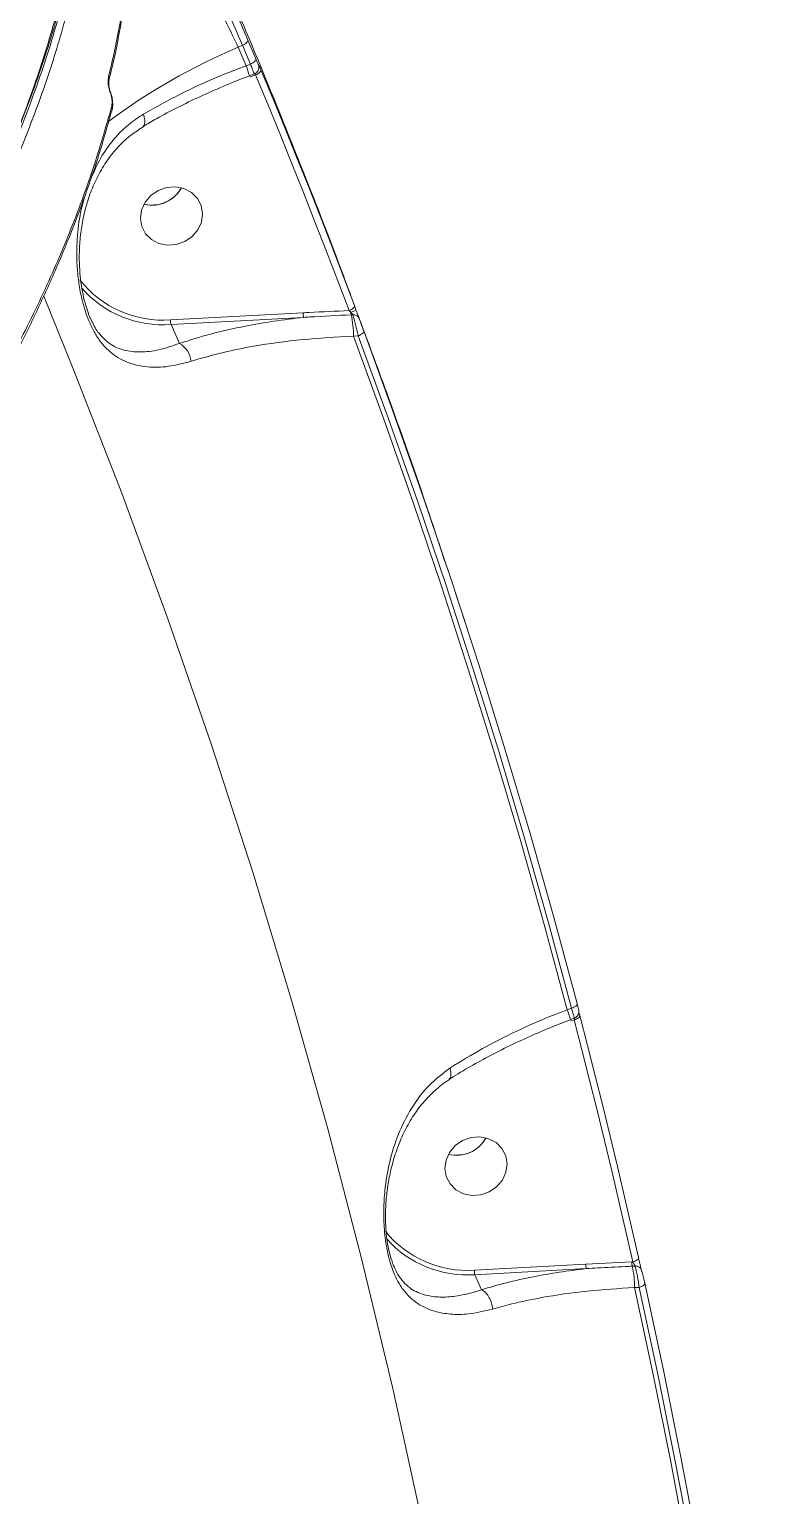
# Model space of a CAD drawing. Header units: millimetres. Extents: x -8607 to 7621, y -5747 to 4382.
# Drawn here: x 5986.6 to 6091.5, y 145.5 to 355 of the extents above; entities that cross this region are included whole.
import ezdxf

# ---------------------------------------------------------------- set-up
doc = ezdxf.new("R2010")
doc.units = ezdxf.units.MM
doc.layers.add('DIKOM_ОБЪЕКТ', color=7, linetype='Continuous')

msp = doc.modelspace()

# ---------------------------------------------------------------- linework, layer by layer
at = {"layer": 'DIKOM_ОБЪЕКТ', "color": 7, "linetype": 'Continuous', "lineweight": 15}
for p, q in [((6017.056, 352.744), (6016.463, 352.454)), ((6017.576, 349.817), (6018.195, 350.048)), ((6018.045, 348.399), (6018.756, 348.665)), ((6018.045, 348.399), (6018.047, 348.401)), ((6018.924, 348.506), (6018.09, 348.195)), ((5998.18, 346.132), (5998.178, 346.138)), ((5998.42, 343.381), (5998.409, 343.344)), ((6002.888, 341.207), (6002.909, 341.221)), ((6006.786, 313.504), (6025.717, 314.525)), ((6032.809, 314.253), (6032.582, 314.241)), ((6025.794, 313.876), (6006.863, 312.856)), ((6008.053, 310.15), (6006.863, 312.856)), ((6033.59, 311.221), (6032.9, 311.184)), ((6048.79, 270.475), (6047.475, 274.448)), ((6063.431, 214.963), (6064.05, 215.194)), ((6063.899, 213.545), (6064.448, 213.75)), ((6063.899, 213.545), (6063.901, 213.547)), ((6064.422, 213.519), (6063.944, 213.34)), ((6050.172, 177.759), (6066.097, 178.617)), ((6066.097, 178.617), (6072.656, 178.932)), ((6072.656, 178.932), (6072.79, 178.939)), ((6073.122, 178.342), (6072.719, 178.321)), ((6066.175, 177.969), (6050.249, 177.111)), ((6051.192, 174.965), (6050.249, 177.111)), ((6073.703, 175.3), (6073.038, 175.264))]:
    msp.add_line(p, q, dxfattribs=at)
at = {"layer": 'DIKOM_ОБЪЕКТ', "color": 7, "linetype": 'Continuous', "lineweight": 15, "flags": 128}
for points in [[(6016.463, 352.454), (6016.602, 352.124), (6016.742, 351.795), (6016.881, 351.465), (6017.02, 351.136), (6017.16, 350.806), (6017.299, 350.476), (6017.437, 350.147), (6017.576, 349.817)], [(6017.056, 352.744), (6017.228, 352.825), (6017.388, 352.917), (6017.53, 353.016), (6017.648, 353.119), (6017.739, 353.221), (6017.799, 353.319), (6017.826, 353.41), (6017.819, 353.49)], [(6018.195, 350.048), (6018.053, 350.385), (6017.911, 350.722), (6017.769, 351.059), (6017.626, 351.396), (6017.484, 351.733), (6017.342, 352.07), (6017.199, 352.407), (6017.056, 352.744)], [(6017.819, 353.49), (6017.962, 353.153), (6018.105, 352.816), (6018.248, 352.479), (6018.39, 352.142), (6018.532, 351.804), (6018.675, 351.467), (6018.817, 351.13), (6018.959, 350.792)], [(6018.195, 350.048), (6018.367, 350.129), (6018.527, 350.22), (6018.669, 350.319), (6018.787, 350.421), (6018.878, 350.523), (6018.939, 350.621), (6018.966, 350.712), (6018.959, 350.792)], [(6018.924, 348.506), (6019.097, 348.587), (6019.257, 348.678), (6019.4, 348.777), (6019.518, 348.88), (6019.609, 348.982), (6019.669, 349.08), (6019.696, 349.171), (6019.688, 349.251)], [(6032.276, 314.839), (6030.673, 319.074), (6029.051, 323.301), (6027.41, 327.521), (6025.75, 331.733), (6024.072, 335.938), (6022.374, 340.135), (6020.658, 344.325), (6018.924, 348.506)], [(6019.688, 349.251), (6021.424, 345.066), (6023.141, 340.873), (6024.84, 336.672), (6026.52, 332.464), (6028.181, 328.248), (6029.823, 324.025), (6031.447, 319.794), (6033.051, 315.556)], [(6002.909, 341.221), (6002.988, 341.296), (6003.09, 341.495), (6003.134, 341.767), (6003.117, 342.102), (6003.041, 342.486), (6002.908, 342.904)], [(6007.608, 324.268), (6008.815, 324.692), (6009.869, 325.413), (6010.684, 326.371), (6011.194, 327.489), (6011.357, 328.677), (6011.16, 329.838), (6010.62, 330.878), (6009.78, 331.713), (6008.708, 332.276), (6007.49, 332.52), (6006.227, 332.426), (6005.019, 332.002), (6003.965, 331.282), (6003.15, 330.324), (6002.641, 329.205), (6002.477, 328.018), (6002.674, 326.857), (6003.214, 325.816), (6004.054, 324.981), (6005.127, 324.419), (6006.344, 324.174), (6007.608, 324.268)], [(6005.089, 329.997), (6003.825, 329.903), (6002.981, 330.035)], [(6059.724, 27.468), (6059.646, 28.321), (6057.722, 47.455), (6055.432, 66.53), (6052.778, 85.542), (6049.759, 104.484), (6046.378, 123.35), (6042.635, 142.134), (6038.531, 160.83), (6034.068, 179.432), (6029.248, 197.934), (6024.071, 216.33), (6018.539, 234.614), (6012.654, 252.781), (6006.418, 270.824), (5999.834, 288.739), (5992.902, 306.519), (5988.669, 316.897)], [(6032.276, 314.839), (6032.451, 314.915), (6032.613, 315.001), (6032.758, 315.095), (6032.878, 315.193), (6032.971, 315.292), (6033.032, 315.388), (6033.059, 315.477), (6033.051, 315.556)], [(6032.9, 311.184), (6037.236, 299.337), (6041.424, 287.436), (6045.465, 275.481), (6049.357, 263.474), (6053.1, 251.418), (6056.694, 239.312), (6060.137, 227.16), (6063.431, 214.963)], [(6033.59, 311.221), (6033.765, 311.296), (6033.927, 311.382), (6034.071, 311.475), (6034.192, 311.572), (6034.284, 311.67), (6034.346, 311.766), (6034.374, 311.854), (6034.367, 311.934)], [(6064.05, 215.194), (6060.764, 227.367), (6057.327, 239.494), (6053.741, 251.575), (6050.006, 263.607), (6046.124, 275.589), (6042.093, 287.52), (6037.915, 299.398), (6033.59, 311.221)], [(6034.367, 311.934), (6038.695, 300.1), (6042.877, 288.213), (6046.911, 276.272), (6050.797, 264.28), (6054.535, 252.238), (6058.123, 240.147), (6061.563, 228.01), (6064.852, 215.827)], [(6064.05, 215.194), (6064.23, 215.254), (6064.397, 215.325), (6064.545, 215.405), (6064.669, 215.49), (6064.765, 215.578), (6064.829, 215.666), (6064.858, 215.75), (6064.852, 215.827)], [(6064.422, 213.519), (6064.602, 213.579), (6064.77, 213.65), (6064.918, 213.729), (6065.043, 213.815), (6065.139, 213.903), (6065.202, 213.991), (6065.231, 214.075), (6065.224, 214.152)], [(6065.224, 214.152), (6066.336, 209.844), (6067.43, 205.531), (6068.505, 201.212), (6069.561, 196.889), (6070.599, 192.56), (6071.617, 188.226), (6072.617, 183.887), (6073.599, 179.544)], [(6072.79, 178.939), (6071.809, 183.279), (6070.81, 187.614), (6069.792, 191.945), (6068.756, 196.27), (6067.7, 200.59), (6066.626, 204.905), (6065.534, 209.215), (6064.422, 213.519)], [(6051.09, 188.528), (6052.298, 188.952), (6053.352, 189.673), (6054.167, 190.631), (6054.676, 191.749), (6054.84, 192.937), (6054.643, 194.098), (6054.103, 195.138), (6053.263, 195.973), (6052.19, 196.536), (6050.973, 196.78), (6049.709, 196.686), (6048.502, 196.262), (6047.448, 195.542), (6046.633, 194.583), (6046.123, 193.465), (6045.96, 192.278), (6046.157, 191.117), (6046.697, 190.076), (6047.537, 189.241), (6048.609, 188.678), (6049.827, 188.434), (6051.09, 188.528)], [(6048.572, 194.257), (6047.308, 194.163), (6046.463, 194.294)], [(6072.79, 178.939), (6072.971, 178.993), (6073.14, 179.059), (6073.29, 179.134), (6073.415, 179.215), (6073.512, 179.3), (6073.576, 179.385), (6073.605, 179.467), (6073.599, 179.544)], [(6073.038, 175.264), (6075.702, 162.835), (6078.213, 150.369), (6080.569, 137.867), (6082.771, 125.331), (6084.819, 112.763), (6086.711, 100.163), (6088.448, 87.535), (6090.029, 74.879)], [(6073.703, 175.3), (6073.884, 175.353), (6074.052, 175.418), (6074.202, 175.492), (6074.328, 175.573), (6074.424, 175.657), (6074.489, 175.741), (6074.519, 175.823), (6074.513, 175.9)], [(6090.661, 75.115), (6089.081, 87.746), (6087.347, 100.348), (6085.458, 112.922), (6083.414, 125.466), (6081.217, 137.977), (6078.866, 150.454), (6076.361, 162.895), (6073.703, 175.3)], [(6074.513, 175.9), (6077.173, 163.485), (6079.68, 151.033), (6082.033, 138.546), (6084.232, 126.024), (6086.277, 113.471), (6088.168, 100.886), (6089.904, 88.273), (6091.485, 75.632)]]:
    msp.add_lwpolyline(points, dxfattribs=at)
at = {"layer": 'DIKOM_ОБЪЕКТ', "color": 7, "linetype": 'Continuous', "lineweight": 15}
for centre, radius, start, end in [((6050.177, 271.875), 87.347, 112.70462, 126.73649), ((5997.235, 347.938), 0.785, 345.22948, 26.59589), ((6003.9, 344.487), 14.678, 15.46418, 21.29035), ((5998.087, 346.115), 0.0953, 320.91844, 10.18225), ((5997.661, 343.574), 0.783, 345.67813, 26.5014), ((6004.131, 334.686), 4.792, 256.69532, 330.37506), ((6004.138, 334.686), 4.785, 281.46294, 331.30258), ((6005.707, 328.566), 15.1, 218.21825, 274.09734), ((6005.687, 328.277), 15.466, 221.18435, 274.3621), ((6027.802, 314.444), 2.087, 177.77838, 195.78778), ((6033.882, 311.441), 3.447, 99.43777, 113.16955), ((6034.379, 314.702), 1.855, 182.83789, 194.38228), ((6020.888, 311.478), 12.016, 358.59827, 13.2927), ((6032.917, 313.388), 0.872, 24.15795, 97.12567), ((6008.871, 313.424), 2.087, 177.77838, 195.78778), ((6006.509, 307.333), 3.212, 4.82405, 61.26748), ((6049.831, 209.66), 14.597, 15.44199, 21.30116), ((6047.615, 198.942), 4.788, 256.08721, 331.37748), ((6047.621, 198.946), 4.785, 281.46294, 331.30258), ((6049.173, 192.804), 15.078, 219.04663, 273.79684), ((6049.166, 192.542), 15.469, 221.91593, 274.01286), ((6068.183, 178.537), 2.087, 177.77815, 195.78771), ((6075.058, 178.873), 2.403, 178.59805, 193.2926), ((6061.025, 175.558), 12.016, 358.59805, 13.2926), ((6073.228, 177.485), 0.864, 15.89676, 97.05783), ((6052.257, 177.678), 2.087, 177.77853, 195.78713)]:
    msp.add_arc(centre, radius, start, end, dxfattribs=at)
for points, knots in [([(5989.863, 415.321), (5990.557, 413.605), (5992.377, 409.103), (5994.414, 401.382), (5995.701, 392.317), (5995.952, 383.07), (5995.3, 373.973), (5993.833, 364.829), (5991.667, 355.785), (5988.577, 345.924), (5984.401, 335.212), (5979.052, 323.819), (5972.899, 312.489), (5966.241, 301.584), (5959.007, 290.844), (5951.373, 280.413), (5942.562, 269.237), (5932.443, 257.319), (5921.072, 244.888), (5909.206, 232.75), (5897.294, 221.268), (5885.108, 210.141), (5872.866, 199.5), (5859.511, 188.422), (5844.985, 176.942), (5829.494, 165.306), (5813.898, 154.138), (5798.72, 143.748), (5783.612, 133.838), (5768.797, 124.507), (5752.532, 114.665), (5734.769, 104.388), (5715.807, 93.958), (5697.08, 84.158), (5679.172, 75.232), (5661.639, 66.904), (5644.708, 59.236), (5626.666, 51.454), (5607.539, 43.651), (5587.718, 36.074), (5568.483, 29.199), (5550.396, 23.169), (5532.966, 17.763), (5516.395, 13.007), (5499.954, 8.636), (5489.231, 6.107), (5483.763, 4.817)], [0, 0, 0, 0, 0.0156509, 0.0410528, 0.0664547, 0.0899044, 0.1133542, 0.1348277, 0.1563011, 0.1771003, 0.2025022, 0.227904, 0.2513538, 0.2748036, 0.2962771, 0.3177505, 0.3385497, 0.3639515, 0.3893534, 0.4128032, 0.436253, 0.4577264, 0.4791999, 0.4999991, 0.5244807, 0.5489623, 0.5715463, 0.5941304, 0.614795, 0.6354597, 0.6554668, 0.6808687, 0.7062706, 0.7297205, 0.7531703, 0.7746438, 0.7961173, 0.8169165, 0.8423185, 0.8677204, 0.8911702, 0.9146201, 0.9360936, 0.9575671, 0.9783663, 1, 1, 1, 1]), ([(5484.593, 6.399), (5489.738, 7.614), (5501.65, 10.427), (5520.731, 15.576), (5541.757, 21.815), (5563.044, 28.738), (5584.481, 36.293), (5605.973, 44.45), (5627.452, 53.188), (5648.88, 62.506), (5670.224, 72.374), (5691.418, 82.76), (5712.364, 93.611), (5732.964, 104.88), (5752.902, 116.392), (5772.153, 128.116), (5790.718, 140.015), (5808.79, 152.199), (5826.291, 164.614), (5843.144, 177.208), (5859.501, 190.108), (5875.291, 203.303), (5890.467, 216.774), (5904.793, 230.313), (5918.204, 243.858), (5930.635, 257.346), (5942.039, 270.733), (5952.376, 283.995), (5961.649, 297.113), (5969.84, 310.047), (5976.912, 322.737), (5982.831, 335.123), (5987.266, 346.404), (5990.446, 356.623), (5992.619, 365.849), (5994.009, 374.799), (5994.615, 383.553), (5994.404, 392.083), (5993.329, 400.351), (5991.474, 408.278), (5989.528, 413.229), (5988.555, 415.703)], [0, 0, 0, 0, 0.020433, 0.047303, 0.0742577, 0.1012556, 0.1282534, 0.1552081, 0.1820781, 0.2089481, 0.2359028, 0.2629007, 0.2898985, 0.3168532, 0.3437232, 0.3696029, 0.3955582, 0.4215519, 0.4475457, 0.473501, 0.4993806, 0.5262506, 0.5532052, 0.580203, 0.6072008, 0.6341554, 0.6610254, 0.6878953, 0.7148499, 0.7418477, 0.7688455, 0.7958002, 0.8226701, 0.8444425, 0.8662374, 0.8880324, 0.9098048, 0.9323411, 0.9549024, 0.9774637, 1, 1, 1, 1]), ([(5483.874, 6.666), (5487.828, 7.597), (5496.811, 9.712), (5511.043, 13.412), (5526.893, 17.853), (5543.286, 22.813), (5560.551, 28.419), (5577.672, 34.368), (5593.931, 40.375), (5608.927, 46.206), (5623.886, 52.293), (5639.462, 58.933), (5655.716, 66.195), (5672.369, 73.986), (5688.991, 82.129), (5705.456, 90.566), (5720.84, 98.79), (5735.52, 106.955), (5749.907, 115.257), (5764.499, 124.007), (5779.331, 133.262), (5794.288, 142.977), (5808.965, 152.921), (5823.251, 163.018), (5836.365, 172.681), (5848.663, 182.113), (5860.445, 191.507), (5872.112, 201.202), (5883.627, 211.201), (5894.702, 221.269), (5906.23, 232.264), (5918.012, 244.161), (5928.257, 255.233), (5936.424, 264.592), (5943.423, 272.997), (5950.59, 282.111), (5957.93, 292.124), (5964.795, 302.266), (5971.13, 312.527), (5976.766, 322.668), (5981.398, 332.089), (5985.144, 340.782), (5988.415, 349.537), (5991.255, 358.844), (5993.452, 368.622), (5994.728, 378.098), (5995.182, 386.245), (5994.821, 391.069), (5994.678, 392.972)], [0, 0, 0, 0, 0.0168177, 0.0382079, 0.0596352, 0.0825497, 0.1055098, 0.1299496, 0.1518438, 0.1710578, 0.1902987, 0.2120294, 0.2337991, 0.2559754, 0.2796516, 0.3017721, 0.3239336, 0.3438417, 0.3637797, 0.3855105, 0.4072801, 0.4294564, 0.4531326, 0.4752531, 0.4974146, 0.5173228, 0.5372608, 0.5586531, 0.5800826, 0.6016346, 0.6232246, 0.6504523, 0.6777567, 0.6942402, 0.7107407, 0.732133, 0.7535624, 0.7764811, 0.7994455, 0.822589, 0.8457795, 0.864987, 0.8842214, 0.909018, 0.9338147, 0.9586692, 0.9837003, 1, 1, 1, 1]), ([(5484.412, 6.249), (5485.8, 6.565), (5490.518, 7.638), (5498.668, 9.648), (5508.831, 12.267), (5519.045, 15.054), (5529.284, 17.989), (5539.549, 21.077), (5549.845, 24.316), (5560.174, 27.708), (5570.541, 31.253), (5580.948, 34.953), (5591.397, 38.809), (5601.891, 42.821), (5612.436, 46.993), (5623.021, 51.319), (5633.61, 55.785), (5644.16, 60.374), (5654.642, 65.074), (5665.052, 69.882), (5675.394, 74.799), (5685.672, 79.827), (5695.889, 84.968), (5706.05, 90.223), (5716.155, 95.593), (5726.208, 101.08), (5736.212, 106.686), (5746.165, 112.41), (5756.041, 118.237), (5765.799, 124.143), (5775.403, 130.108), (5784.843, 136.125), (5794.125, 142.196), (5803.252, 148.324), (5812.229, 154.51), (5821.056, 160.757), (5829.738, 167.066), (5838.275, 173.438), (5846.671, 179.877), (5854.926, 186.382), (5863.026, 192.943), (5870.938, 199.533), (5878.63, 206.127), (5886.087, 212.713), (5893.314, 219.291), (5900.313, 225.866), (5907.087, 232.438), (5913.638, 239.011), (5919.969, 245.586), (5926.08, 252.164), (5931.974, 258.748), (5937.651, 265.34), (5943.105, 271.932), (5948.317, 278.501), (5953.264, 285.021), (5957.935, 291.477), (5962.328, 297.866), (5966.445, 304.19), (5970.29, 310.453), (5973.863, 316.656), (5977.165, 322.801), (5980.197, 328.89), (5982.959, 334.923), (5985.453, 340.904), (5987.674, 346.829), (5989.62, 352.682), (5991.278, 358.439), (5992.643, 364.082), (5993.714, 369.603), (5994.491, 375.005), (5994.982, 380.293), (5995.165, 385.459), (5995.129, 389.599), (5994.925, 391.973), (5994.862, 392.705)], [0, 0, 0, 0, 0.0059372, 0.0201885, 0.0344435, 0.0486267, 0.0627444, 0.0768127, 0.0908475, 0.1048651, 0.1188815, 0.1329095, 0.1469629, 0.1610578, 0.1752102, 0.189436, 0.2036929, 0.2178968, 0.2320302, 0.2461095, 0.2601509, 0.2741703, 0.2881839, 0.302206, 0.3162489, 0.3303287, 0.3444613, 0.3586627, 0.3729214, 0.3871551, 0.4013087, 0.4154036, 0.4294558, 0.4434815, 0.4574967, 0.4715174, 0.4855543, 0.4996235, 0.5137408, 0.5279224, 0.542176, 0.5564277, 0.5706064, 0.5847219, 0.5987902, 0.6128275, 0.6268498, 0.6408731, 0.6549095, 0.6689737, 0.6830817, 0.6972492, 0.7114922, 0.7257535, 0.7399644, 0.7541075, 0.7681989, 0.7822545, 0.7962903, 0.8103223, 0.8243639, 0.8384279, 0.85253, 0.8666856, 0.8809103, 0.8951802, 0.9094196, 0.9235802, 0.9376792, 0.9517311, 0.9657509, 0.9797531, 0.9937526, 1, 1, 1, 1]), ([(6004.652, 379.545), (6004.683, 379.52), (6004.933, 379.312), (6005.499, 378.599), (6006.359, 377.382), (6007.323, 375.805), (6008.368, 373.937), (6009.498, 371.779), (6010.724, 369.313), (6012.023, 366.588), (6013.38, 363.644), (6014.794, 360.491), (6016.274, 357.115), (6017.303, 354.701), (6017.819, 353.49)], [0, 0, 0, 0, 0.01264267, 0.10108153, 0.19145245, 0.28249206, 0.37059709, 0.45932072, 0.54999358, 0.64133896, 0.72941293, 0.81810008, 0.90871743, 1, 1, 1, 1]), ([(6002.579, 378.52), (6002.653, 378.469), (6002.85, 378.333), (6003.485, 377.418), (6004.404, 375.941), (6005.567, 373.913), (6006.95, 371.379), (6008.533, 368.376), (6010.294, 364.947), (6012.221, 361.114), (6014.275, 356.96), (6015.734, 353.954), (6016.463, 352.454)], [0, 0, 0, 0, 0.0611733, 0.1651533, 0.269455, 0.3734348, 0.4777702, 0.5824308, 0.6867661, 0.791069, 0.895697, 1, 1, 1, 1]), ([(6017.056, 352.744), (6016.084, 355.019), (6014.613, 358.463), (6012.76, 362.601), (6010.983, 366.47), (6009.334, 369.872), (6007.845, 372.725), (6006.47, 375.183), (6005.271, 377.031), (6004.258, 378.241), (6003.488, 378.872), (6002.943, 379.137), (6002.716, 378.89), (6002.68, 378.851)], [0, 0, 0, 0, 0.1430763, 0.2164792, 0.2904217, 0.4334978, 0.5069218, 0.5808916, 0.7234398, 0.7965909, 0.8702832, 0.9794226, 1, 1, 1, 1]), ([(5997.936, 348.289), (5998.015, 348.613), (5998.411, 350.232), (5999.337, 354.407), (6000.412, 360.713), (6001.257, 368.729), (6001.228, 374.046), (6001.212, 377.008)], [0, 0, 0, 0, 0.03216595, 0.1608352, 0.41820876, 0.67595696, 1, 1, 1, 1]), ([(5998, 347.873), (5998.109, 348.289), (5998.716, 350.599), (5999.537, 354.707), (6000.445, 360.179), (6001.042, 365.526), (6001.328, 370.748), (6001.397, 374.459), (6001.285, 376.397), (6001.269, 376.669)], [0, 0, 0, 0, 0.04096148, 0.22771905, 0.41398966, 0.5995425, 0.78452431, 0.96979549, 1, 1, 1, 1]), ([(6033.04, 315.585), (6032.443, 317.207), (6029.721, 324.612), (6024.567, 337.685), (6018.373, 352.966), (6014.272, 362.443), (6012.618, 366.266)], [0, 0, 0, 0, 0.09486026, 0.43311311, 0.77133755, 1, 1, 1, 1]), ([(6018.744, 348.697), (6018.746, 348.689), (6018.754, 348.662), (6018.656, 348.897), (6018.469, 349.358), (6018.286, 349.818), (6018.195, 350.048)], [0, 0, 0, 0, 0.12310662, 0.41554378, 0.70772854, 1, 1, 1, 1]), ([(6018.75, 348.68), (6018.802, 348.695), (6018.964, 348.743), (6019.163, 348.928), (6019.32, 349.167), (6019.393, 349.393), (6019.413, 349.587), (6019.402, 349.737), (6019.383, 349.838), (6019.367, 349.903), (6019.356, 349.937), (6019.351, 349.953)], [0, 0, 0, 0, 0.0936705, 0.2937595, 0.4545665, 0.5906582, 0.7056341, 0.7977601, 0.8661086, 0.93753, 1, 1, 1, 1]), ([(6018.959, 350.792), (6019.017, 350.656), (6019.133, 350.383), (6019.26, 350.103), (6019.333, 349.962), (6019.339, 349.974), (6019.328, 350.017), (6019.326, 350.023)], [0, 0, 0, 0, 0.2404748, 0.4810174, 0.7218885, 0.9628789, 1, 1, 1, 1]), ([(6019.326, 350.023), (6019.324, 350.028), (6019.313, 350.072), (6019.319, 350.083), (6019.39, 349.941), (6019.515, 349.66), (6019.63, 349.387), (6019.688, 349.251)], [0, 0, 0, 0, 0.0372896, 0.2782363, 0.5190458, 0.7595575, 1, 1, 1, 1]), ([(5998.161, 346.055), (5998.149, 346.086), (5998.092, 346.229), (5997.996, 346.548), (5997.903, 347.02), (5997.843, 347.689), (5997.899, 348.05), (5997.936, 348.289)], [0, 0, 0, 0, 0.0349369, 0.1620442, 0.3362758, 0.5591676, 1, 1, 1, 1]), ([(6002.908, 342.904), (6004.722, 343.92), (6008.404, 345.981), (6013.456, 348.242), (6016.581, 349.436), (6017.576, 349.817)], [0, 0, 0, 0, 0.3984801, 0.8085148, 1, 1, 1, 1]), ([(6002.935, 341.182), (6003.545, 341.543), (6005.102, 342.463), (6007.789, 343.877), (6010.95, 345.419), (6014.241, 346.864), (6016.624, 347.85), (6017.913, 348.313), (6018.059, 348.366)], [0, 0, 0, 0, 0.1341676, 0.3421387, 0.5517809, 0.762371, 0.9730378, 1, 1, 1, 1]), ([(6018.924, 348.506), (6018.9, 348.549), (6018.851, 348.636), (6018.793, 348.722), (6018.769, 348.741), (6018.759, 348.75)], [0, 0, 0, 0, 0.3499317, 0.700805, 1, 1, 1, 1]), ([(5998.179, 346.138), (5998.176, 346.145), (5998.154, 346.197), (5998.11, 346.327), (5998.051, 346.539), (5997.994, 346.826), (5997.954, 347.188), (5997.958, 347.556), (5997.985, 347.679), (5997.998, 347.739)], [0, 0, 0, 0, 0.0098716, 0.0766862, 0.1618063, 0.283917, 0.4673856, 0.7391966, 1, 1, 1, 1]), ([(5998.362, 343.924), (5998.402, 344.156), (5998.461, 344.5), (5998.406, 345.137), (5998.319, 345.584), (5998.226, 345.888), (5998.172, 346.026), (5998.161, 346.055)], [0, 0, 0, 0, 0.4456086, 0.6623372, 0.8364855, 0.9657331, 1, 1, 1, 1]), ([(5998.41, 343.383), (5998.43, 343.45), (5998.52, 343.752), (5998.545, 344.304), (5998.483, 345.046), (5998.357, 345.669), (5998.221, 346.003), (5998.17, 346.128)], [0, 0, 0, 0, 0.09335521, 0.42145286, 0.66912912, 0.87573796, 1, 1, 1, 1]), ([(5983.672, 307.36), (5985.272, 310.5), (5988.475, 316.785), (5992.439, 326.009), (5995.837, 335.094), (5997.52, 340.979), (5998.362, 343.924)], [0, 0, 0, 0, 0.2488739, 0.4981939, 0.748869, 1, 1, 1, 1]), ([(5983.61, 306.674), (5983.977, 307.357), (5985.451, 310.105), (5987.754, 314.851), (5990.513, 320.908), (5992.976, 326.887), (5995.154, 332.786), (5996.97, 338.285), (5997.922, 341.773), (5998.354, 343.357)], [0, 0, 0, 0, 0.0536289, 0.2157231, 0.3779372, 0.5402324, 0.7025676, 0.8648858, 1, 1, 1, 1]), ([(5995.318, 333.407), (5995.708, 334.36), (5996.525, 336.353), (5998.39, 339.057), (6000.528, 341.333), (6002.194, 342.433), (6002.908, 342.904)], [0, 0, 0, 0, 0.2463902, 0.5157196, 0.7924183, 1, 1, 1, 1]), ([(5995.072, 314.432), (5994.937, 314.808), (5994.632, 315.664), (5994.261, 317.166), (5993.957, 318.88), (5993.789, 320.705), (5993.727, 322.767), (5993.832, 325.052), (5994.168, 327.513), (5994.749, 329.969), (5995.594, 332.385), (5996.716, 334.699), (5998.019, 336.752), (5999.504, 338.502), (6001.108, 339.962), (6002.346, 340.74), (6002.954, 341.122)], [0, 0, 0, 0, 0.0403024, 0.0915965, 0.1459534, 0.2026789, 0.2632054, 0.3415865, 0.4229247, 0.5077211, 0.5955287, 0.6852767, 0.7749841, 0.8479246, 0.9252785, 1, 1, 1, 1]), ([(6009.71, 307.604), (6008.622, 307.317), (6006.412, 306.736), (6003.466, 306.7), (6000.764, 307.262), (5998.488, 308.503), (5996.844, 310.217), (5995.751, 311.973), (5994.836, 313.94), (5994.103, 316.367), (5993.634, 318.998), (5993.362, 321.81), (5993.393, 325.149), (5993.801, 328.659), (5994.443, 330.791), (5994.725, 331.729)], [0, 0, 0, 0, 0.1000454, 0.2032932, 0.3043062, 0.408403, 0.4936139, 0.5366918, 0.5812426, 0.6563554, 0.706331, 0.7575639, 0.8432363, 0.93111, 1, 1, 1, 1]), ([(5995.056, 314.428), (5995.08, 314.343), (5995.15, 314.084), (5995.263, 313.903), (5995.338, 313.782)], [0, 0, 0, 0, 0.3308601, 1, 1, 1, 1]), ([(6025.717, 314.525), (6026.011, 314.54), (6028.197, 314.653), (6030.383, 314.753), (6032.276, 314.839)], [0, 0, 0, 0, 0.1343653, 1, 1, 1, 1]), ([(6032.582, 314.241), (6030.609, 314.143), (6028.344, 314.031), (6026.086, 313.894), (6025.794, 313.876)], [0, 0, 0, 0, 0.8707687, 1, 1, 1, 1]), ([(6032.526, 314.61), (6032.467, 314.667), (6032.384, 314.748), (6032.3, 314.818), (6032.276, 314.839)], [0, 0, 0, 0, 0.70537909, 1, 1, 1, 1]), ([(6032.809, 314.253), (6032.796, 314.279), (6032.779, 314.311), (6032.724, 314.39), (6032.647, 314.485), (6032.566, 314.569), (6032.526, 314.61)], [0, 0, 0, 0, 0.261838, 0.3210036, 0.6715723, 1, 1, 1, 1]), ([(6033.59, 311.221), (6033.573, 311.301), (6033.499, 311.638), (6033.35, 312.272), (6033.151, 313.063), (6032.96, 313.77), (6032.859, 314.092), (6032.809, 314.253)], [0, 0, 0, 0, 0.0748908, 0.3151648, 0.5451327, 0.7714954, 1, 1, 1, 1]), ([(6033.051, 315.556), (6033.076, 315.491), (6033.161, 315.264), (6033.252, 315.017), (6033.317, 314.841)], [0, 0, 0, 0, 0.28792153, 1, 1, 1, 1]), ([(6033.317, 314.841), (6033.364, 314.713), (6033.467, 314.434), (6033.611, 314.036), (6033.678, 313.842), (6033.712, 313.745)], [0, 0, 0, 0, 0.2986226, 0.6490483, 1, 1, 1, 1]), ([(6046.182, 278.35), (6045.381, 280.786), (6042.653, 289.078), (6038.443, 301.061), (6034.908, 310.557), (6033.523, 314.278)], [0, 0, 0, 0, 0.201946, 0.6873425, 1, 1, 1, 1]), ([(5995.338, 313.782), (5995.634, 313.144), (5995.996, 312.366), (5996.898, 311.123), (5998.143, 309.938), (6000.116, 309.086), (6002.457, 308.849), (6005.075, 309.135), (6007.052, 309.809), (6008.053, 310.15)], [0, 0, 0, 0, 0.0993798, 0.1213743, 0.2666921, 0.4461304, 0.6315455, 0.813466, 1, 1, 1, 1]), ([(6008.053, 310.15), (6009.511, 310.611), (6012.451, 311.541), (6017.052, 312.565), (6021.519, 313.352), (6024.365, 313.701), (6025.794, 313.876)], [0, 0, 0, 0, 0.2794484, 0.5634184, 0.7807131, 1, 1, 1, 1]), ([(6033.712, 313.745), (6033.746, 313.648), (6033.813, 313.454), (6033.965, 313.03), (6034.137, 312.558), (6034.275, 312.181), (6034.349, 311.981), (6034.367, 311.934)], [0, 0, 0, 0, 0.2249539, 0.4495811, 0.6803277, 0.9238133, 1, 1, 1, 1]), ([(6032.9, 311.184), (6030.468, 311.054), (6025.534, 310.79), (6019.363, 309.92), (6014.022, 308.86), (6011.223, 308.044), (6009.71, 307.604)], [0, 0, 0, 0, 0.2848617, 0.5777505, 0.7715673, 1, 1, 1, 1]), ([(6064.446, 213.763), (6064.534, 213.799), (6064.714, 213.873), (6064.906, 214.08), (6065.028, 214.298), (6065.085, 214.498), (6065.101, 214.662), (6065.095, 214.778), (6065.086, 214.854), (6065.072, 214.937), (6065.042, 215.081), (6064.967, 215.391), (6064.865, 215.782), (6064.804, 216.011), (6064.79, 216.062)], [0, 0, 0, 0, 0.0882533, 0.179422, 0.2555944, 0.3201204, 0.3729918, 0.4115134, 0.4416936, 0.4808607, 0.5746708, 0.7718778, 0.9491057, 1, 1, 1, 1]), ([(6046.669, 206.617), (6048.197, 207.559), (6051.195, 209.408), (6056.212, 211.948), (6060.323, 213.762), (6062.777, 214.71), (6063.431, 214.963)], [0, 0, 0, 0, 0.3028924, 0.5944611, 0.8920287, 1, 1, 1, 1]), ([(6064.436, 213.782), (6064.441, 213.775), (6064.459, 213.752), (6064.397, 214.001), (6064.263, 214.482), (6064.121, 214.957), (6064.05, 215.194)], [0, 0, 0, 0, 0.1237069, 0.4154687, 0.7078782, 1, 1, 1, 1]), ([(6064.422, 213.519), (6064.418, 213.571), (6064.412, 213.658), (6064.409, 213.713), (6064.408, 213.735)], [0, 0, 0, 0, 0.6057457, 1, 1, 1, 1]), ([(6065.228, 214.138), (6065.221, 214.165), (6065.171, 214.355), (6065.115, 214.582), (6065.088, 214.698), (6065.08, 214.73)], [0, 0, 0, 0, 0.1096834, 0.7492796, 1, 1, 1, 1]), ([(6046.571, 204.999), (6046.778, 205.135), (6047.849, 205.839), (6049.97, 207.071), (6052.925, 208.682), (6056.053, 210.23), (6059.308, 211.693), (6061.942, 212.792), (6063.497, 213.362), (6063.913, 213.515)], [0, 0, 0, 0, 0.0420856, 0.2174118, 0.3946865, 0.5735477, 0.7535212, 0.9340645, 1, 1, 1, 1]), ([(6052.777, 172.184), (6051.594, 171.908), (6049.448, 171.408), (6046.72, 171.416), (6044.278, 171.846), (6041.99, 172.888), (6040.289, 174.46), (6039.128, 176.301), (6038.304, 178.185), (6037.617, 180.778), (6037.263, 183.735), (6037.207, 186.522), (6037.397, 189.65), (6038.006, 193.271), (6039.249, 197.234), (6041.106, 200.938), (6043.521, 204.218), (6045.644, 205.836), (6046.669, 206.617)], [0, 0, 0, 0, 0.0785517, 0.1424077, 0.2076086, 0.2856911, 0.3665348, 0.4050987, 0.4448429, 0.4974371, 0.549685, 0.5917849, 0.6349331, 0.7063605, 0.7797217, 0.8533218, 0.9291388, 1, 1, 1, 1]), ([(6046.54, 205.048), (6046.601, 205.085), (6046.77, 205.187), (6046.862, 205.606), (6046.818, 206.095), (6046.724, 206.45), (6046.682, 206.577), (6046.669, 206.617)], [0, 0, 0, 0, 0.1827498, 0.5050803, 0.8274119, 0.9467233, 1, 1, 1, 1]), ([(6038.459, 178.924), (6038.351, 179.236), (6038.12, 179.903), (6037.834, 181.147), (6037.619, 182.578), (6037.491, 184.173), (6037.461, 185.914), (6037.559, 187.853), (6037.81, 189.957), (6038.26, 192.258), (6038.957, 194.68), (6039.926, 197.105), (6041.137, 199.383), (6042.586, 201.437), (6044.251, 203.193), (6045.597, 204.371), (6046.433, 204.857), (6046.6, 204.954)], [0, 0, 0, 0, 0.0395569, 0.0845559, 0.1328835, 0.18037, 0.2362518, 0.2977147, 0.3666139, 0.4441004, 0.5325823, 0.6242738, 0.716804, 0.8066264, 0.8939621, 0.9788134, 1, 1, 1, 1]), ([(6038.435, 178.92), (6038.442, 178.893), (6038.522, 178.584), (6038.64, 178.373), (6038.748, 178.181)], [0, 0, 0, 0, 0.0872761, 1, 1, 1, 1]), ([(6038.748, 178.181), (6038.852, 177.934), (6039.164, 177.189), (6039.551, 176.658), (6040.355, 175.658), (6041.574, 174.683), (6043.564, 174.015), (6045.743, 173.849), (6048.187, 174.087), (6050.098, 174.581), (6051.195, 174.962), (6051.195, 174.962)], [0, 0, 0, 0, 0.04312346, 0.1294955, 0.13391421, 0.31559618, 0.50482474, 0.65750922, 0.81281332, 0.99990457, 1, 1, 1, 1]), ([(6072.719, 178.321), (6072.391, 178.303), (6070.746, 178.215), (6068.564, 178.112), (6066.714, 178.001), (6066.175, 177.969)], [0, 0, 0, 0, 0.1504218, 0.7521282, 1, 1, 1, 1]), ([(6073.122, 178.342), (6073.11, 178.376), (6073.086, 178.444), (6073.011, 178.59), (6072.918, 178.749), (6072.841, 178.867), (6072.798, 178.928), (6072.79, 178.939)], [0, 0, 0, 0, 0.2178619, 0.443589, 0.6835988, 0.9397725, 1, 1, 1, 1]), ([(6073.703, 175.3), (6073.696, 175.359), (6073.654, 175.676), (6073.561, 176.296), (6073.414, 177.111), (6073.26, 177.845), (6073.168, 178.176), (6073.122, 178.342)], [0, 0, 0, 0, 0.0547627, 0.2944094, 0.5301252, 0.7646885, 1, 1, 1, 1]), ([(6073.599, 179.544), (6073.607, 179.508), (6073.649, 179.318), (6073.736, 178.948), (6073.857, 178.461), (6073.972, 178.021), (6074.03, 177.821), (6074.059, 177.722)], [0, 0, 0, 0, 0.0557734, 0.2968037, 0.5326623, 0.7662387, 1, 1, 1, 1]), ([(6051.192, 174.965), (6052.359, 175.305), (6054.704, 175.988), (6058.453, 176.806), (6062.276, 177.484), (6064.871, 177.807), (6066.175, 177.969)], [0, 0, 0, 0, 0.2595447, 0.5218385, 0.7598795, 1, 1, 1, 1]), ([(6074.059, 177.722), (6074.088, 177.622), (6074.145, 177.423), (6074.259, 176.982), (6074.378, 176.494), (6074.464, 176.124), (6074.506, 175.935), (6074.513, 175.9)], [0, 0, 0, 0, 0.2340719, 0.4679654, 0.7039629, 0.944859, 1, 1, 1, 1]), ([(6051.195, 174.962), (6051.195, 174.963), (6051.193, 174.964), (6051.193, 174.965), (6051.192, 174.965)], [0, 0, 0, 0, 0.6212169, 1, 1, 1, 1]), ([(6051.195, 174.962), (6051.377, 174.854), (6051.741, 174.639), (6052.22, 174.02), (6052.581, 173.266), (6052.725, 172.67), (6052.768, 172.314), (6052.774, 172.229), (6052.777, 172.184)], [0, 0, 0, 0, 0.231622, 0.4632441, 0.6948665, 0.9264897, 0.9610341, 1, 1, 1, 1]), ([(6073.038, 175.264), (6070.772, 175.128), (6066.176, 174.851), (6060.333, 173.984), (6055.885, 173.054), (6053.678, 172.436), (6052.777, 172.184)], [0, 0, 0, 0, 0.3072584, 0.6233184, 0.8463529, 1, 1, 1, 1])]:
    msp.add_open_spline(points, degree=3, knots=knots, dxfattribs=at)

doc.saveas('drawing.dxf')
